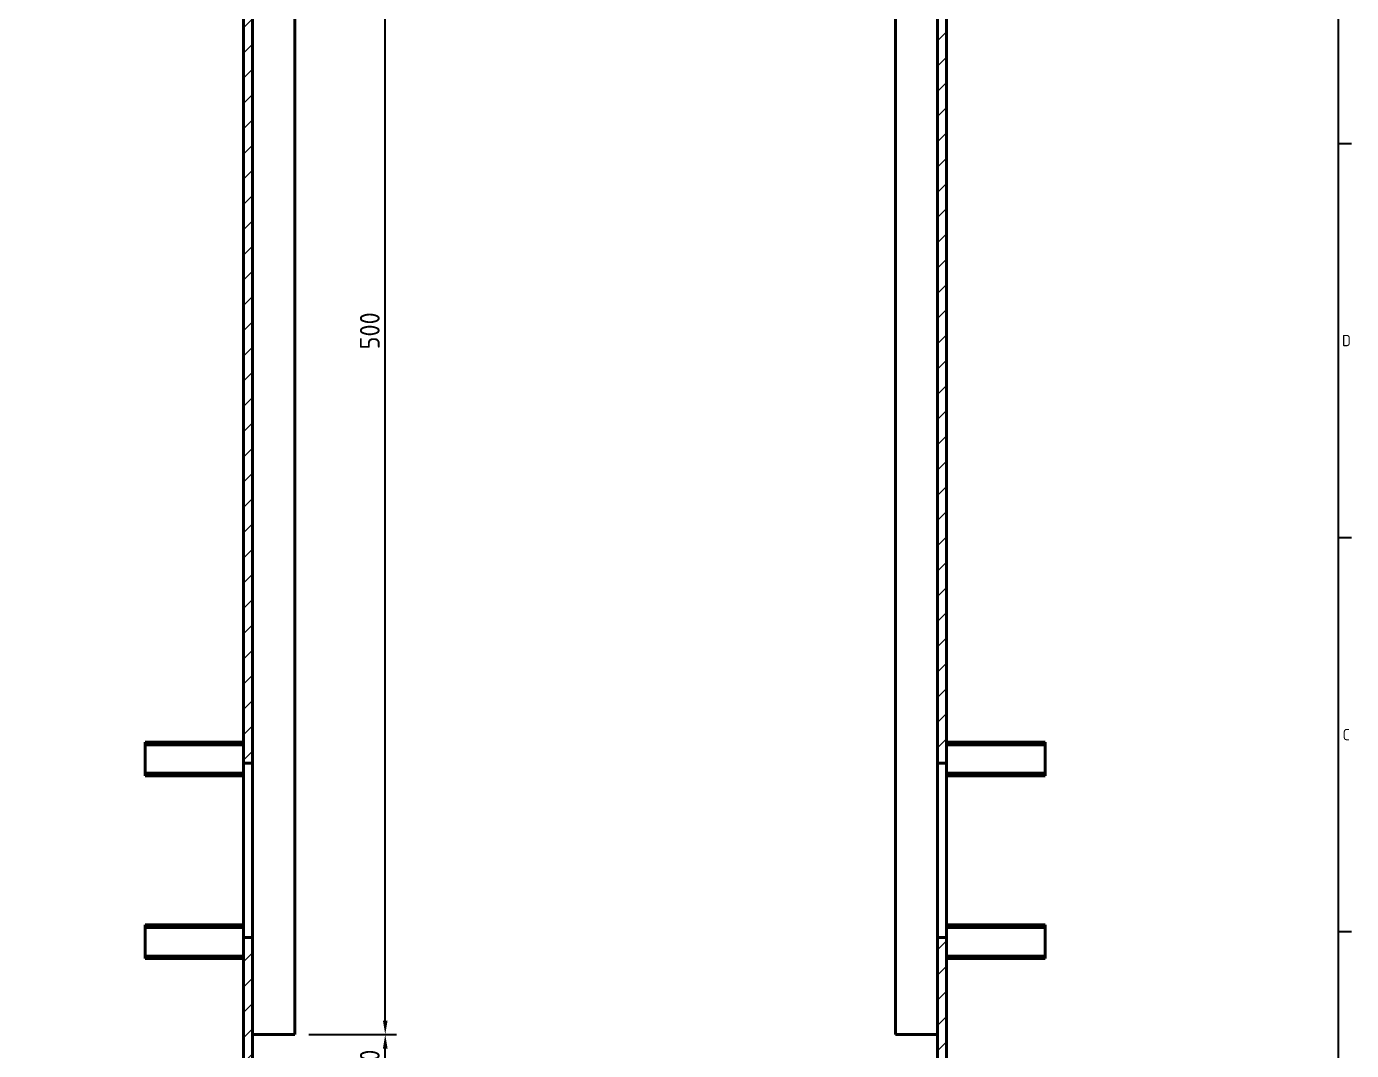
# Model space of a CAD drawing. Header units: millimetres. Extents: x 0 to 2378, y 0 to 1682.
# Drawn here: x 1871.6 to 2342.8, y 238 to 602.3 of the extents above; entities that cross this region are included whole.
import ezdxf

# ---------------------------------------------------------------- set-up
doc = ezdxf.new("R2010")
doc.units = ezdxf.units.MM
doc.header["$LTSCALE"] = 2
doc.layers.get('0').update_dxf_attribs({"color": 3, "lineweight": 25, "true_color": 0x00ff00})
for name, color, linetype, lineweight, true_color in [('가시적인 것(ISO)', 3, 'Continuous', 40, 0x00ff00), ('가시적인 좁은 것(ISO)', 3, 'Continuous', 35, 0x00ff00), ('치수(ISO)', 2, 'Continuous', 25, 0xffff00)]:
    doc.layers.add(name, color=color, linetype=linetype, lineweight=lineweight, true_color=true_color)
doc.layers.add('경계(ISO)', color=7, linetype='Continuous', lineweight=25)
doc.layers.add('해치(ISO)', color=7, linetype='Continuous', lineweight=18)
doc.styles.add('문자 텍스트_PSTEK_POSCO', font='isocp.shx')
doc.styles.add('치수 텍스트_PSTEK_POSCO', font='isocp.shx')
doc.dimstyles.new('치수_PSTEK_POSCO', dxfattribs={"dimscale": 2, "dimtxt": 3.5, "dimasz": 2.5, "dimexe": 2, "dimexo": 2.5, "dimgap": 1, "dimtad": 1, "dimrnd": 1e-08, "dimdsep": 46, "dimtxsty": '치수 텍스트_PSTEK_POSCO', "dimcen": 0.09, "dimdle": 10, "dimclrd": 7, "dimclre": 7, "dimclrt": 2, "dimadec": 1, "dimazin": 2, "dimtfac": 1, "dimtmove": 0, "dimatfit": 3, "dimfxl": 1, "dimtolj": 1, "dimlwd": -1, "dimlwe": -1, "dimarcsym": 0})

# ---------------------------------------------------------------- blocks, each defined once
blk = doc.blocks.new('경계 Default Border')
at = {"layer": '경계(ISO)'}
for p, q in [((1169.000015258789, 280.3333282470703), (1171.399993896484, 280.3333282470703)), ((1169.000015258789, 210.2499961853027), (1171.399993896484, 210.2499961853027)), ((1169.000015258789, 140.1666641235352), (1171.399993896484, 140.1666641235352))]:
    blk.add_line(p, q, dxfattribs=at)
at = {"layer": '경계(ISO)', "flags": 128}
blk.add_lwpolyline([(20, 20), (20, 820.9999847412109), (1169.000015258789, 820.9999847412109), (1169.000015258789, 20), (20, 20)], dxfattribs=at)
at = {"layer": '경계(ISO)', "color": 2, "true_color": 0xffff00, "char_height": 2.000000029802322, "attachment_point": 7, "style": '문자 텍스트_PSTEK_POSCO'}
for s, insert in [('D', (1169.718846771929, 244.2725963296058)), ('C', (1169.829693008277, 174.1892629962725))]:
    blk.add_mtext(s, dxfattribs=dict(at, insert=insert))
blk = doc.blocks.new('*D91')
at = {"layer": 'Defpoints', "color": 0, "transparency": 16777216}
for p in [(1967.020982433659, 243.7028078897981), (1999.190973048935, 243.7028078897981), (1999.190973048935, 223.7028078898192)]:
    blk.add_point(p, dxfattribs=at)
at = {"layer": '치수(ISO)', "color": 7, "transparency": 16777216}
for p, q in [((1972.020982433659, 243.7028078897981), (2003.190973048935, 243.7028078897981)), ((1999.190973048935, 228.7028078898192), (1999.190973048935, 238.7028078897981))]:
    blk.add_line(p, q, dxfattribs=at)
for points in [[(1998.357639715602, 238.7028078897981), (2000.024306382268, 238.7028078897981), (1999.190973048935, 243.7028078897981)], [(1998.357639715602, 228.7028078898192), (2000.024306382268, 228.7028078898192), (1999.190973048935, 223.7028078898192)]]:
    blk.add_solid(points, dxfattribs=at)
at = {"layer": '치수(ISO)', "color": 2, "transparency": 16777216, "insert": (1993.690284072557, 229.7611740315409), "char_height": 7, "attachment_point": 4, "rotation": 90, "style": '치수 텍스트_PSTEK_POSCO'}
blk.add_mtext('\\A1;20', dxfattribs=at)
blk = doc.blocks.new('*D92')
at = {"layer": 'Defpoints', "color": 0, "transparency": 16777216}
for p in [(1967.020982433659, 743.7028078897981), (1999.190973048935, 743.7028078897981), (1967.020982433659, 243.7028078897981)]:
    blk.add_point(p, dxfattribs=at)
at = {"layer": '치수(ISO)', "color": 7, "transparency": 16777216}
for p, q in [((1972.020982433659, 743.7028078897981), (2003.190973048935, 743.7028078897981)), ((1999.190973048935, 248.7028078897981), (1999.190973048935, 738.7028078897981)), ((1972.020982433659, 243.7028078897981), (2003.190973048935, 243.7028078897981))]:
    blk.add_line(p, q, dxfattribs=at)
for points in [[(1998.357639715602, 738.7028078897981), (2000.024306382268, 738.7028078897981), (1999.190973048935, 743.7028078897981)], [(1998.357639715602, 248.7028078897981), (2000.024306382268, 248.7028078897981), (1999.190973048935, 243.7028078897981)]]:
    blk.add_solid(points, dxfattribs=at)
at = {"layer": '치수(ISO)', "color": 2, "transparency": 16777216, "insert": (1993.690973048935, 487.4000519842863), "char_height": 7, "attachment_point": 4, "rotation": 90, "style": '치수 텍스트_PSTEK_POSCO'}
blk.add_mtext('\\A1;500', dxfattribs=at)

msp = doc.modelspace()

# ---------------------------------------------------------------- hatches: boundary and pattern name
at = {"layer": '해치(ISO)'}
h = msp.add_hatch(dxfattribs=at)
h.set_pattern_fill('ANSI31', color=256, scale=50.8, style=0)
h.set_pattern_definition([(45, (0, 0), (-4.490128060534577, 4.490128060534577), [])])
h.paths.add_polyline_path([(1933.820982433658, 1021.702807889819), (1948.820982433658, 1021.702807889819), (1948.820982433658, 940.202807889819), (1952.020982433658, 940.202807889819), (1952.020982433658, 1079.202807889819), (1938.320982433659, 1079.202807889819), (1938.320982433659, 1073.202807889819), (1948.820982433658, 1073.202807889819), (1948.820982433658, 1036.702807889819), (1933.820982433658, 1036.702807889819), (1933.820982433658, 1032.526307889819), (1948.820982433658, 1032.526307889819), (1948.820982433658, 1025.879307889819), (1933.820982433658, 1025.879307889819)])
h.paths.add_polyline_path([(1948.820982433658, 878.2028078898192), (1948.820982433658, 340.2028078898192), (1952.020982433658, 340.2028078898192), (1952.020982433659, 878.2028078898192)])
h.paths.add_polyline_path([(2195.620982433658, 223.7028078898192), (1952.020982433659, 223.7028078898192), (1952.020982433659, 278.2028078898192), (1948.820982433658, 278.2028078898191), (1948.820982433658, 223.7028078898191), (1918.820982433658, 223.7028078898192), (1918.820982433658, 219.2028078898191), (2228.820982433659, 219.2028078898191), (2228.820982433659, 223.7028078898192), (2198.820982433659, 223.7028078898192), (2198.820982433659, 278.2028078898192), (2195.620982433658, 278.2028078898191)])
h.paths.add_polyline_path([(2195.620982433658, 1079.202807889819), (2195.620982433658, 940.202807889819), (2198.820982433659, 940.202807889819), (2198.820982433659, 1021.702807889819), (2213.820982433659, 1021.702807889819), (2213.820982433659, 1025.879307889819), (2198.820982433659, 1025.879307889819), (2198.820982433659, 1032.526307889819), (2213.820982433659, 1032.526307889819), (2213.820982433659, 1036.702807889819), (2198.820982433659, 1036.702807889819), (2198.820982433659, 1073.202807889819), (2209.320982433658, 1073.202807889819), (2209.320982433658, 1079.202807889819)])
h.paths.add_polyline_path([(2195.620982433658, 878.2028078898192), (2195.620982433658, 340.2028078898192), (2198.820982433659, 340.2028078898192), (2198.820982433659, 878.2028078898192)])
h.paths.add_polyline_path([(1918.820982433658, 1073.202807889819), (1929.320982433659, 1073.202807889819), (1929.320982433659, 1079.202807889819), (1918.820982433658, 1079.202807889819)])
h.paths.add_polyline_path([(2218.320982433658, 1073.202807889819), (2228.820982433659, 1073.202807889819), (2228.820982433659, 1079.202807889819), (2218.320982433658, 1079.202807889819)])

# ---------------------------------------------------------------- linework, layer by layer
at = {"layer": '가시적인 것(ISO)'}
for p, q in [((1948.820982433658, 878.2028078898192), (1948.820982433658, 340.2028078898192)), ((1952.020982433658, 340.2028078898192), (1952.020982433659, 878.2028078898192)), ((2195.620982433658, 878.2028078898192), (2195.620982433658, 340.2028078898192)), ((2198.820982433659, 340.2028078898192), (2198.820982433659, 878.2028078898192)), ((1967.020982433659, 243.7028078897981), (1967.020982433659, 743.7028078897981)), ((2180.620982433658, 243.7028078897981), (2180.620982433658, 743.7028078897981)), ((1913.820982433658, 347.7028078898095), (1913.820982433658, 335.7028078898094)), ((1948.820982433658, 347.7028078898095), (1913.820982433658, 347.7028078898095)), ((2233.820982433659, 347.7028078898095), (2198.820982433659, 347.7028078898095)), ((2233.820982433659, 347.7028078898095), (2233.820982433659, 335.7028078898094)), ((1948.820982433658, 340.2028078898192), (1952.020982433658, 340.2028078898192)), ((1948.820982433658, 278.2028078898191), (1948.820982433658, 340.2028078898192)), ((1952.020982433658, 340.2028078898192), (1952.020982433658, 278.2028078898191)), ((2195.620982433658, 340.2028078898192), (2198.820982433659, 340.2028078898192)), ((2195.620982433658, 278.2028078898191), (2195.620982433658, 340.2028078898192)), ((2198.820982433659, 340.2028078898192), (2198.820982433659, 278.2028078898191)), ((1948.820982433658, 335.7028078898095), (1913.820982433658, 335.7028078898095)), ((2233.820982433659, 335.7028078898095), (2198.820982433659, 335.7028078898095)), ((1913.820982433658, 282.7028078898095), (1913.820982433658, 270.7028078898095)), ((1948.820982433658, 282.7028078898095), (1913.820982433658, 282.7028078898095)), ((1952.020982433659, 278.2028078898191), (1948.820982433658, 278.2028078898191)), ((1948.820982433658, 278.2028078898191), (1948.820982433658, 223.7028078898191)), ((1952.020982433658, 223.7028078898191), (1952.020982433659, 278.2028078898191)), ((2198.820982433659, 278.2028078898191), (2195.620982433658, 278.2028078898191)), ((2195.620982433658, 278.2028078898191), (2195.620982433658, 223.7028078898191)), ((2233.820982433659, 282.7028078898095), (2198.820982433659, 282.7028078898095)), ((2198.820982433659, 223.7028078898191), (2198.820982433659, 278.2028078898191)), ((2233.820982433659, 282.7028078898095), (2233.820982433659, 270.7028078898095)), ((1948.820982433658, 270.7028078898095), (1913.820982433658, 270.7028078898095)), ((2233.820982433659, 270.7028078898095), (2198.820982433659, 270.7028078898095)), ((1963.020982433659, 243.7028078897993), (1952.020982433659, 243.7028078897993)), ((1963.020982433659, 243.7028078897993), (1967.020982433659, 243.7028078897981)), ((2184.620982433658, 243.7028078897993), (2180.620982433658, 243.7028078897981)), ((2184.620982433658, 243.7028078897993), (2195.620982433658, 243.7028078897993))]:
    msp.add_line(p, q, dxfattribs=at)
at = {"layer": '가시적인 좁은 것(ISO)'}
for p, q in [((1948.820982433658, 346.6528078898095), (1913.820982433658, 346.6528078898095)), ((2233.820982433659, 346.6528078898095), (2198.820982433659, 346.6528078898095)), ((1913.820982433658, 336.7528078898095), (1948.820982433658, 336.7528078898095)), ((2198.820982433659, 336.7528078898095), (2233.820982433659, 336.7528078898095)), ((1948.820982433658, 281.6528078898095), (1913.820982433658, 281.6528078898095)), ((2233.820982433659, 281.6528078898095), (2198.820982433659, 281.6528078898095)), ((1913.820982433658, 271.7528078898095), (1948.820982433658, 271.7528078898095)), ((2198.820982433659, 271.7528078898095), (2233.820982433659, 271.7528078898095))]:
    msp.add_line(p, q, dxfattribs=at)

# ---------------------------------------------------------------- block references
at = {"xscale": 2, "yscale": 2, "zscale": 2}
msp.add_blockref('경계 Default Border', (0, 0), dxfattribs=at)

# ---------------------------------------------------------------- dimensions: what is measured, and where the dimension line sits
at = {"layer": '치수(ISO)', "color": 7}
for base, p1, p2, override, picture, middle in [((1999.190973048935, 743.7028078897981), (1967.020982433659, 243.7028078897981), (1967.020982433659, 743.7028078897981), {"dimdec": 2, "dimtp": 0, "dimtm": -0, "dimtdec": 2, "dimtofl": 0, "dimatfit": 1}, '*D92', (1999.190973048935, 493.7028078897981)), ((1999.190973048935, 243.7028078897981), (1999.190973048935, 223.7028078898192), (1967.020982433659, 243.7028078897981), {"dimdec": 2, "dimse1": 1, "dimtp": 0, "dimtm": -0, "dimtdec": 2, "dimtofl": 0, "dimatfit": 1}, '*D91', (1999.190973048935, 233.7028078898086))]:
    dim = msp.add_linear_dim(base=base, p1=p1, p2=p2, angle=90, dimstyle='치수_PSTEK_POSCO', override=override, dxfattribs=at)
    dim.commit()
    dim.dimension.update_dxf_attribs({"geometry": picture, "text_midpoint": middle, "dimtype": 160})

doc.saveas('drawing.dxf')
